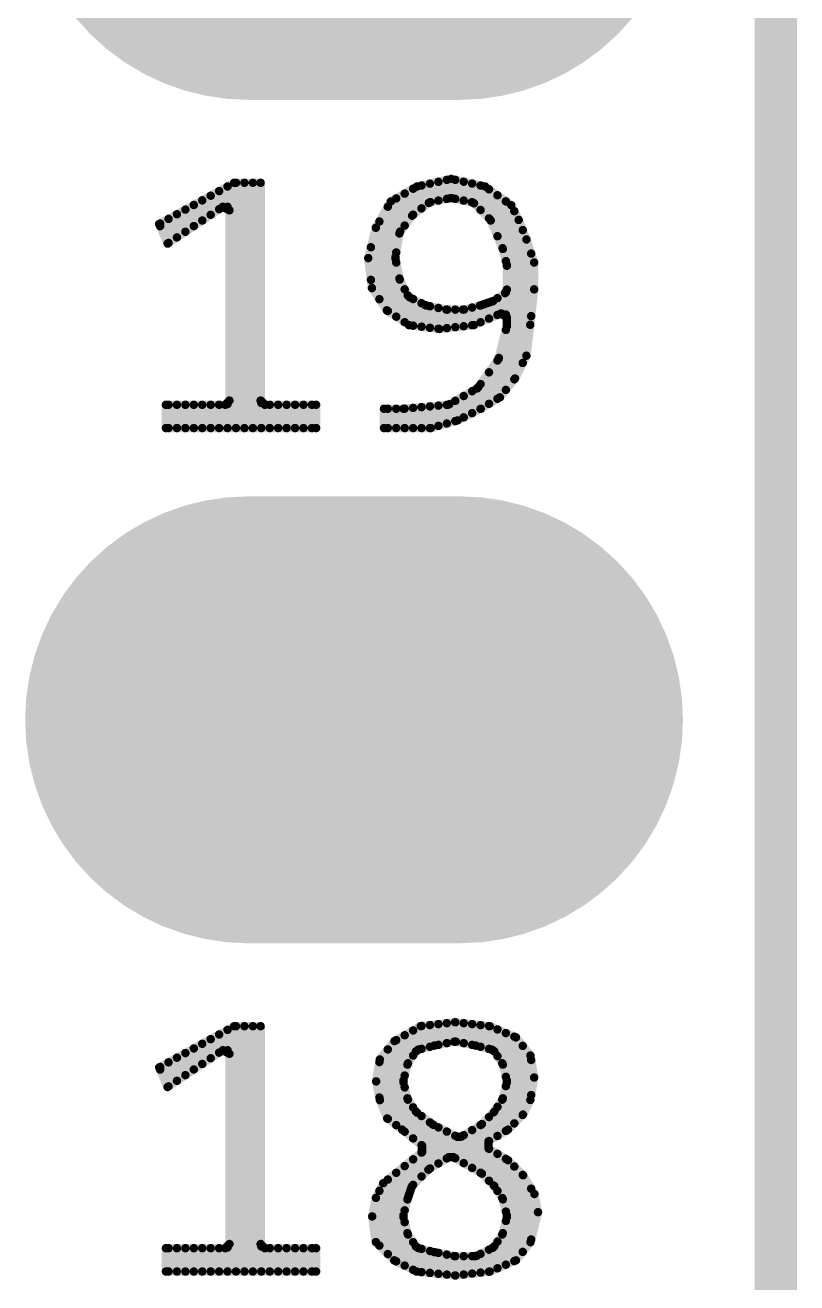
# Model space of a CAD drawing. Extents: x 17.3 to 58.6, y 21.7 to 91.7.
# Drawn here: x 48.539 to 50.863, y 50.069 to 53.857 of the extents above; entities that cross this region are included whole.
import ezdxf

# ---------------------------------------------------------------- set-up
doc = ezdxf.new("R2010")
doc.units = 0
doc.header["$MEASUREMENT"] = 0
doc.layers.get('0').update_dxf_attribs({"linetype": 'CONTINUOUS'})
doc.layers.add('SILKTOP_PHO', color=251, linetype='CONTINUOUS', true_color=0x636466)

# ---------------------------------------------------------------- blocks, each defined once
blk = doc.blocks.new('ROUND_191')
at = {"const_width": 0.0127}
blk.add_lwpolyline([(-0.00635, 0, 1), (0.00635, 0, 1)], format="xyb", close=True, dxfattribs=at)
blk = doc.blocks.new('OBLONG_47')
at = {"const_width": 1.3462}
blk.add_lwpolyline([(0.3175, 0), (-0.3175, 0)], dxfattribs=at)
at = {"const_width": 0.6731}
for points in [[(-0.65405, 0, 1), (0.01905, 0, 1)], [(-0.01905, 0, 1), (0.65405, 0, 1)]]:
    blk.add_lwpolyline(points, format="xyb", close=True, dxfattribs=at)

msp = doc.modelspace()

# ---------------------------------------------------------------- linework, layer by layer
at = {"const_width": 0.127}
msp.add_lwpolyline([(50.8, 25.900126), (50.8, 73.159874)], dxfattribs=at)
at = {"layer": 'SILKTOP_PHO', "color": 251, "true_color": 0x636466}
for points, const_width in [([(50.8, 25.900126), (50.8, 73.159874)], 0.127), ([(49.822354, 53.393848), (49.719484, 53.370988)], 0.0254), ([(49.924462, 53.371242), (49.822354, 53.393848)], 0.0254), ([(49.168812, 53.382164), (48.943006, 53.257958)], 0.0254), ([(49.1236, 53.302662), (49.1236, 53.357272)], 0.0254), ([(49.149, 53.309774), (49.149, 53.371242)], 0.0254), ([(49.248568, 53.382164), (49.168812, 53.382164)], 0.0254), ([(49.1744, 52.643532), (49.1744, 53.382164)], 0.0254), ([(49.1998, 52.643532), (49.1998, 53.382164)], 0.0254), ([(49.2252, 52.643532), (49.2252, 53.382164)], 0.0254), ([(49.248568, 52.726336), (49.248568, 53.382164)], 0.0254), ([(49.719484, 53.370988), (49.640744, 53.32603)], 0.0254), ([(49.7078, 53.286152), (49.7078, 53.364384)], 0.0254), ([(49.7332, 53.305202), (49.7332, 53.374036)], 0.0254), ([(49.7586, 53.32349), (49.7586, 53.379624)], 0.0254), ([(49.784, 53.32857), (49.784, 53.385212)], 0.0254), ([(49.8094, 53.33365), (49.8094, 53.391054)], 0.0254), ([(49.8348, 53.33365), (49.8348, 53.391054)], 0.0254), ([(49.8602, 53.32857), (49.8602, 53.385466)], 0.0254), ([(49.8856, 53.32349), (49.8856, 53.379878)], 0.0254), ([(49.911, 53.300376), (49.911, 53.374036)], 0.0254), ([(50.003456, 53.314854), (49.924462, 53.371242)], 0.0254), ([(49.9364, 53.274976), (49.9364, 53.362606)], 0.0254), ([(49.0728, 53.268626), (49.0728, 53.329332)], 0.0254), ([(49.0982, 53.285644), (49.0982, 53.343302)], 0.0254), ([(49.640744, 53.32603), (49.595532, 53.246782)], 0.0254), ([(49.657, 53.17236), (49.657, 53.335174)], 0.0254), ([(49.6824, 53.253386), (49.6824, 53.349652)], 0.0254), ([(49.707292, 53.285644), (49.755044, 53.321458)], 0.0254), ([(49.755044, 53.321458), (49.760124, 53.323744)], 0.0254), ([(49.760124, 53.323744), (49.819814, 53.335682)], 0.0254), ([(49.819814, 53.335682), (49.824894, 53.335682)], 0.0254), ([(49.824894, 53.335682), (49.884584, 53.323744)], 0.0254), ([(49.884584, 53.323744), (49.891188, 53.320442)], 0.0254), ([(49.891188, 53.320442), (49.93894, 53.272436)], 0.0254), ([(49.9618, 53.221382), (49.9618, 53.344572)], 0.0254), ([(49.9872, 53.146198), (49.9872, 53.326284)], 0.0254), ([(48.968406, 53.19903), (49.134776, 53.310028)], 0.0254), ([(48.9966, 53.217826), (48.9966, 53.287422)], 0.0254), ([(49.022, 53.234844), (49.022, 53.301392)], 0.0254), ([(49.0474, 53.251862), (49.0474, 53.315362)], 0.0254), ([(49.134776, 53.310028), (49.154588, 53.29936)], 0.0254), ([(49.154588, 53.29936), (49.154588, 52.726336)], 0.0254), ([(49.6316, 52.996084), (49.6316, 53.310028)], 0.0254), ([(49.668938, 53.235352), (49.704752, 53.283104)], 0.0254), ([(49.704752, 53.283104), (49.707292, 53.285644)], 0.0254), ([(50.025808, 53.270404), (50.003456, 53.314854)], 0.0254), ([(50.0126, 52.790344), (50.0126, 53.296566)], 0.0254), ([(48.943006, 53.257958), (48.968406, 53.19903)], 0.0254), ([(48.9458, 53.251608), (48.9458, 53.259482)], 0.0254), ([(48.9712, 53.201062), (48.9712, 53.273452)], 0.0254), ([(49.595532, 53.246782), (49.572672, 53.155342)], 0.0254), ([(49.6062, 53.031644), (49.6062, 53.265578)], 0.0254), ([(49.93894, 53.272436), (49.94148, 53.268626)], 0.0254), ([(49.94148, 53.268626), (49.977294, 53.18506)], 0.0254), ([(50.049176, 53.211476), (50.025808, 53.270404)], 0.0254), ([(49.654714, 53.158136), (49.666652, 53.229764)], 0.0254), ([(49.666652, 53.229764), (49.668938, 53.235352)], 0.0254), ([(50.038, 52.83962), (50.038, 53.23967)], 0.0254), ([(50.07229, 53.142134), (50.049176, 53.211476)], 0.0254), ([(49.5808, 53.08981), (49.5808, 53.188108)], 0.0254), ([(49.977294, 53.18506), (49.978056, 53.183028)], 0.0254), ([(49.978056, 53.183028), (49.989994, 53.135276)], 0.0254), ([(50.0634, 52.98059), (50.0634, 53.169058)], 0.0254), ([(49.572672, 53.155342), (49.583848, 53.065172)], 0.0254), ([(49.65446, 53.156104), (49.654714, 53.158136)], 0.0254), ([(49.654714, 53.153564), (49.65446, 53.156104)], 0.0254), ([(49.666652, 53.093874), (49.654714, 53.153564)], 0.0254), ([(49.657, 52.979066), (49.657, 53.142134)], 0.0254), ([(49.989994, 53.135276), (49.990248, 53.132228)], 0.0254), ([(49.990248, 53.132228), (49.990248, 53.0606)], 0.0254), ([(50.07229, 53.061362), (50.07229, 53.142134)], 0.0254), ([(49.667668, 53.090826), (49.666652, 53.093874)], 0.0254), ([(49.691544, 53.043074), (49.667668, 53.090826)], 0.0254), ([(49.583848, 53.065172), (49.628552, 52.998116)], 0.0254), ([(49.6824, 52.962302), (49.6824, 53.061362)], 0.0254), ([(49.990248, 53.0606), (49.98466, 53.049932)], 0.0254), ([(49.9872, 52.985416), (49.9872, 53.052218)], 0.0254), ([(50.060606, 52.954682), (50.07229, 53.061362)], 0.0254), ([(49.697386, 53.037232), (49.691544, 53.043074)], 0.0254), ([(49.745138, 53.013356), (49.697386, 53.037232)], 0.0254), ([(49.7078, 52.951888), (49.7078, 53.032152)], 0.0254), ([(49.7332, 52.94884), (49.7332, 53.019452)], 0.0254), ([(49.748186, 53.01234), (49.745138, 53.013356)], 0.0254), ([(49.945798, 53.024786), (49.909984, 53.012848)], 0.0254), ([(49.911, 52.962302), (49.911, 53.013102)], 0.0254), ([(49.9364, 52.973224), (49.9364, 53.021484)], 0.0254), ([(49.948846, 53.026056), (49.945798, 53.024786)], 0.0254), ([(49.98466, 53.049932), (49.948846, 53.026056)], 0.0254), ([(49.9618, 52.984146), (49.9618, 53.034692)], 0.0254), ([(49.628552, 52.998116), (49.695608, 52.953412)], 0.0254), ([(49.807876, 53.000402), (49.748186, 53.01234)], 0.0254), ([(49.7586, 52.945538), (49.7586, 53.010308)], 0.0254), ([(49.784, 52.94249), (49.784, 53.005228)], 0.0254), ([(49.810416, 53.000148), (49.807876, 53.000402)], 0.0254), ([(49.8094, 52.944522), (49.8094, 53.000148)], 0.0254), ([(49.858168, 53.000148), (49.810416, 53.000148)], 0.0254), ([(49.8348, 52.947316), (49.8348, 53.000148)], 0.0254), ([(49.861216, 53.000402), (49.858168, 53.000148)], 0.0254), ([(49.8602, 52.95011), (49.8602, 53.000402)], 0.0254), ([(49.908968, 53.01234), (49.861216, 53.000402)], 0.0254), ([(49.8856, 52.953158), (49.8856, 53.006498)], 0.0254), ([(49.89068, 52.953666), (49.972722, 52.988718)], 0.0254), ([(49.909984, 53.012848), (49.908968, 53.01234)], 0.0254), ([(49.972722, 52.988718), (49.990248, 52.977034)], 0.0254), ([(49.990248, 52.977034), (49.990248, 52.953158)], 0.0254), ([(49.695608, 52.953412), (49.78654, 52.941982)], 0.0254), ([(49.78654, 52.941982), (49.89068, 52.953666)], 0.0254), ([(49.989994, 52.95011), (49.966118, 52.854606)], 0.0254), ([(49.9872, 52.758594), (49.9872, 52.939188)], 0.0254), ([(49.990248, 52.953158), (49.989994, 52.95011)], 0.0254), ([(50.048922, 52.861464), (50.060606, 52.954682)], 0.0254), ([(50.014632, 52.792884), (50.048922, 52.861464)], 0.0254), ([(49.964086, 52.850288), (49.904396, 52.766722)], 0.0254), ([(49.9618, 52.73167), (49.9618, 52.846986)], 0.0254), ([(49.966118, 52.854606), (49.964086, 52.850288)], 0.0254), ([(49.9364, 52.71643), (49.9364, 52.811426)], 0.0254), ([(49.969166, 52.735988), (50.014632, 52.792884)], 0.0254), ([(49.900332, 52.762912), (49.816766, 52.71516)], 0.0254), ([(49.8856, 52.68849), (49.8856, 52.75453)], 0.0254), ([(49.904396, 52.766722), (49.900332, 52.762912)], 0.0254), ([(49.911, 52.70119), (49.911, 52.775866)], 0.0254), ([(49.141888, 52.713636), (48.963326, 52.713636)], 0.0254), ([(48.963326, 52.713636), (48.963326, 52.643532)], 0.0254), ([(48.9712, 52.643532), (48.9712, 52.713636)], 0.0254), ([(48.9966, 52.643532), (48.9966, 52.713636)], 0.0254), ([(49.022, 52.643532), (49.022, 52.713636)], 0.0254), ([(49.0474, 52.643532), (49.0474, 52.713636)], 0.0254), ([(49.0728, 52.643532), (49.0728, 52.713636)], 0.0254), ([(49.0982, 52.643532), (49.0982, 52.713636)], 0.0254), ([(49.1236, 52.643532), (49.1236, 52.713636)], 0.0254), ([(49.154588, 52.726336), (49.141888, 52.713636)], 0.0254), ([(49.149, 52.643532), (49.149, 52.715922)], 0.0254), ([(49.261268, 52.713636), (49.248568, 52.726336)], 0.0254), ([(49.2506, 52.643532), (49.2506, 52.719224)], 0.0254), ([(49.4157, 52.713636), (49.261268, 52.713636)], 0.0254), ([(49.276, 52.643532), (49.276, 52.713636)], 0.0254), ([(49.3014, 52.643532), (49.3014, 52.713636)], 0.0254), ([(49.3268, 52.643532), (49.3268, 52.713636)], 0.0254), ([(49.3522, 52.643532), (49.3522, 52.713636)], 0.0254), ([(49.3776, 52.643532), (49.3776, 52.713636)], 0.0254), ([(49.403, 52.643532), (49.403, 52.713636)], 0.0254), ([(49.4157, 52.643532), (49.4157, 52.713636)], 0.0254), ([(49.811686, 52.713636), (49.680368, 52.701698)], 0.0254), ([(49.784, 52.650136), (49.784, 52.711096)], 0.0254), ([(49.8094, 52.657248), (49.8094, 52.713382)], 0.0254), ([(49.816766, 52.71516), (49.811686, 52.713636)], 0.0254), ([(49.8348, 52.664614), (49.8348, 52.725574)], 0.0254), ([(49.8602, 52.67579), (49.8602, 52.740052)], 0.0254), ([(49.911762, 52.701698), (49.969166, 52.735988)], 0.0254), ([(49.679098, 52.701698), (49.62017, 52.701698)], 0.0254), ([(49.62017, 52.701698), (49.62017, 52.643532)], 0.0254), ([(49.6316, 52.643532), (49.6316, 52.701698)], 0.0254), ([(49.657, 52.643532), (49.657, 52.701698)], 0.0254), ([(49.680368, 52.701698), (49.679098, 52.701698)], 0.0254), ([(49.6824, 52.643532), (49.6824, 52.701952)], 0.0254), ([(49.7078, 52.643532), (49.7078, 52.704238)], 0.0254), ([(49.7332, 52.643532), (49.7332, 52.706524)], 0.0254), ([(49.7586, 52.643532), (49.7586, 52.70881)], 0.0254), ([(49.841658, 52.666646), (49.911762, 52.701698)], 0.0254), ([(48.963326, 52.643532), (49.4157, 52.643532)], 0.0254), ([(49.62017, 52.643532), (49.760886, 52.643532)], 0.0254), ([(49.760886, 52.643532), (49.841658, 52.666646)], 0.0254), ([(49.834292, 50.854102), (49.730914, 50.842672)], 0.0254), ([(49.938432, 50.842418), (49.834292, 50.854102)], 0.0254), ([(49.8348, 50.795936), (49.8348, 50.854102)], 0.0254), ([(49.168812, 50.842164), (48.943006, 50.717958)], 0.0254), ([(49.1236, 50.762662), (49.1236, 50.817272)], 0.0254), ([(49.149, 50.769774), (49.149, 50.831242)], 0.0254), ([(49.248568, 50.842164), (49.168812, 50.842164)], 0.0254), ([(49.1744, 50.103532), (49.1744, 50.842164)], 0.0254), ([(49.1998, 50.103532), (49.1998, 50.842164)], 0.0254), ([(49.2252, 50.103532), (49.2252, 50.842164)], 0.0254), ([(49.248568, 50.186336), (49.248568, 50.842164)], 0.0254), ([(49.730914, 50.842672), (49.651666, 50.79746)], 0.0254), ([(49.7078, 50.753772), (49.7078, 50.829464)], 0.0254), ([(49.7332, 50.774092), (49.7332, 50.842926)], 0.0254), ([(49.7586, 50.780442), (49.7586, 50.84572)], 0.0254), ([(49.784, 50.786284), (49.784, 50.848514)], 0.0254), ([(49.8094, 50.791364), (49.8094, 50.851308)], 0.0254), ([(49.8602, 50.79111), (49.8602, 50.851308)], 0.0254), ([(49.8856, 50.78603), (49.8856, 50.848514)], 0.0254), ([(49.911, 50.780188), (49.911, 50.845466)], 0.0254), ([(49.9364, 50.773838), (49.9364, 50.842672)], 0.0254), ([(50.017426, 50.808636), (49.938432, 50.842418)], 0.0254), ([(49.9618, 50.752248), (49.9618, 50.832512)], 0.0254), ([(49.9872, 50.689764), (49.9872, 50.82159)], 0.0254), ([(49.0728, 50.728626), (49.0728, 50.789332)], 0.0254), ([(49.0982, 50.745644), (49.0982, 50.803302)], 0.0254), ([(49.651666, 50.79746), (49.60747, 50.742088)], 0.0254), ([(49.657, 50.544222), (49.657, 50.800254)], 0.0254), ([(49.6824, 50.693574), (49.6824, 50.814986)], 0.0254), ([(49.723802, 50.771806), (49.771554, 50.783744)], 0.0254), ([(49.771554, 50.783744), (49.772062, 50.783744)], 0.0254), ([(49.772062, 50.783744), (49.831752, 50.795682)], 0.0254), ([(49.831752, 50.795682), (49.836832, 50.795682)], 0.0254), ([(49.836832, 50.795682), (49.896522, 50.783744)], 0.0254), ([(49.896522, 50.783744), (49.89703, 50.783744)], 0.0254), ([(49.89703, 50.783744), (49.944782, 50.771806)], 0.0254), ([(50.0126, 50.549556), (50.0126, 50.810668)], 0.0254), ([(50.061114, 50.754026), (50.017426, 50.808636)], 0.0254), ([(50.038, 50.574956), (50.038, 50.782982)], 0.0254), ([(48.968406, 50.65903), (49.134776, 50.770028)], 0.0254), ([(48.9966, 50.677826), (48.9966, 50.747422)], 0.0254), ([(49.022, 50.694844), (49.022, 50.761392)], 0.0254), ([(49.0474, 50.711862), (49.0474, 50.775362)], 0.0254), ([(49.134776, 50.770028), (49.154588, 50.75936)], 0.0254), ([(49.154588, 50.75936), (49.154588, 50.186336)], 0.0254), ([(49.60747, 50.742088), (49.596548, 50.676048)], 0.0254), ([(49.6316, 50.563272), (49.6316, 50.772314)], 0.0254), ([(49.692306, 50.730658), (49.716182, 50.766472)], 0.0254), ([(49.716182, 50.766472), (49.723802, 50.771806)], 0.0254), ([(49.944782, 50.771806), (49.952402, 50.766472)], 0.0254), ([(49.952402, 50.766472), (49.976278, 50.730658)], 0.0254), ([(50.07229, 50.687732), (50.061114, 50.754026)], 0.0254), ([(50.0634, 50.6349), (50.0634, 50.740564)], 0.0254), ([(48.943006, 50.717958), (48.968406, 50.65903)], 0.0254), ([(48.9458, 50.711608), (48.9458, 50.719482)], 0.0254), ([(48.9712, 50.661062), (48.9712, 50.733452)], 0.0254), ([(49.6062, 50.627534), (49.6062, 50.734214)], 0.0254), ([(49.678844, 50.678842), (49.690782, 50.726594)], 0.0254), ([(49.690782, 50.726594), (49.692306, 50.730658)], 0.0254), ([(49.976278, 50.730658), (49.978056, 50.726594)], 0.0254), ([(49.978056, 50.726594), (49.989994, 50.678842)], 0.0254), ([(49.596548, 50.676048), (49.607724, 50.61966)], 0.0254), ([(49.678844, 50.672746), (49.678844, 50.678842)], 0.0254), ([(49.690782, 50.624994), (49.678844, 50.672746)], 0.0254), ([(49.989994, 50.672746), (49.978056, 50.624994)], 0.0254), ([(49.989994, 50.678842), (49.989994, 50.672746)], 0.0254), ([(50.06086, 50.620168), (50.07229, 50.687732)], 0.0254), ([(49.6824, 50.524664), (49.6824, 50.658014)], 0.0254), ([(49.9872, 50.52695), (49.9872, 50.661824)], 0.0254), ([(49.607724, 50.61966), (49.629822, 50.564542)], 0.0254), ([(49.692306, 50.62093), (49.690782, 50.624994)], 0.0254), ([(49.716182, 50.585116), (49.692306, 50.62093)], 0.0254), ([(49.7078, 50.504344), (49.7078, 50.597816)], 0.0254), ([(49.976278, 50.62093), (49.952402, 50.585116)], 0.0254), ([(49.9618, 50.51171), (49.9618, 50.59934)], 0.0254), ([(49.978056, 50.624994), (49.976278, 50.62093)], 0.0254), ([(50.038762, 50.575972), (50.06086, 50.620168)], 0.0254), ([(49.629822, 50.564542), (49.67478, 50.53076)], 0.0254), ([(49.71923, 50.582068), (49.716182, 50.585116)], 0.0254), ([(49.766982, 50.546254), (49.71923, 50.582068)], 0.0254), ([(49.7332, 50.484024), (49.7332, 50.571654)], 0.0254), ([(49.7586, 50.413666), (49.7586, 50.552604)], 0.0254), ([(49.950878, 50.583338), (49.915064, 50.547524)], 0.0254), ([(49.9364, 50.49647), (49.9364, 50.56886)], 0.0254), ([(49.952402, 50.585116), (49.950878, 50.583338)], 0.0254), ([(49.99355, 50.53076), (50.038762, 50.575972)], 0.0254), ([(49.67478, 50.53076), (49.675034, 50.530506)], 0.0254), ([(49.675034, 50.530506), (49.734724, 50.482754)], 0.0254), ([(49.769014, 50.544984), (49.766982, 50.546254)], 0.0254), ([(49.840642, 50.50917), (49.769014, 50.544984)], 0.0254), ([(49.784, 50.428906), (49.784, 50.537618)], 0.0254), ([(49.8094, 50.444146), (49.8094, 50.524918)], 0.0254), ([(49.912524, 50.545492), (49.852834, 50.509678)], 0.0254), ([(49.8602, 50.429922), (49.8602, 50.51425)], 0.0254), ([(49.8856, 50.415444), (49.8856, 50.52949)], 0.0254), ([(49.911, 50.400966), (49.911, 50.54473)], 0.0254), ([(49.915064, 50.547524), (49.912524, 50.545492)], 0.0254), ([(49.93513, 50.495708), (49.99355, 50.53076)], 0.0254), ([(49.734724, 50.482754), (49.734724, 50.462942)], 0.0254), ([(49.8348, 50.444654), (49.8348, 50.512218)], 0.0254), ([(49.852834, 50.509678), (49.840642, 50.50917)], 0.0254), ([(49.93513, 50.473864), (49.93513, 50.495708)], 0.0254), ([(49.734724, 50.462942), (49.61763, 50.369216)], 0.0254), ([(49.7078, 50.36439), (49.7078, 50.441352)], 0.0254), ([(49.7332, 50.38979), (49.7332, 50.461672)], 0.0254), ([(49.75606, 50.412142), (49.81575, 50.447956)], 0.0254), ([(49.81575, 50.447956), (49.828704, 50.447956)], 0.0254), ([(49.828704, 50.447956), (49.91227, 50.400204)], 0.0254), ([(49.99355, 50.438812), (49.93513, 50.473864)], 0.0254), ([(49.9364, 50.376836), (49.9364, 50.473102)], 0.0254), ([(49.9618, 50.346356), (49.9618, 50.457862)], 0.0254), ([(49.9872, 50.283872), (49.9872, 50.442622)], 0.0254), ([(50.03927, 50.393346), (49.99355, 50.438812)], 0.0254), ([(49.657, 50.134012), (49.657, 50.400712)], 0.0254), ([(49.6824, 50.287682), (49.6824, 50.421032)], 0.0254), ([(49.706022, 50.362358), (49.753774, 50.41011)], 0.0254), ([(49.753774, 50.41011), (49.75606, 50.412142)], 0.0254), ([(49.91227, 50.400204), (49.915064, 50.398172)], 0.0254), ([(50.0126, 50.135028), (50.0126, 50.419762)], 0.0254), ([(49.61763, 50.369216), (49.595786, 50.325274)], 0.0254), ([(49.6316, 50.15611), (49.6316, 50.380392)], 0.0254), ([(49.702974, 50.357532), (49.706022, 50.362358)], 0.0254), ([(49.915064, 50.398172), (49.950878, 50.362358)], 0.0254), ([(49.950878, 50.362358), (49.952402, 50.36058)], 0.0254), ([(50.038, 50.162714), (50.038, 50.394362)], 0.0254), ([(50.073052, 50.336958), (50.03927, 50.393346)], 0.0254), ([(49.595786, 50.325274), (49.58461, 50.269394)], 0.0254), ([(49.6062, 50.18151), (49.6062, 50.346356)], 0.0254), ([(49.691036, 50.321718), (49.702974, 50.357532)], 0.0254), ([(49.952402, 50.36058), (49.976278, 50.324766)], 0.0254), ([(49.976278, 50.324766), (49.978056, 50.320702)], 0.0254), ([(50.0634, 50.199798), (50.0634, 50.35296)], 0.0254), ([(50.083974, 50.282094), (50.073052, 50.336958)], 0.0254), ([(49.678844, 50.27295), (49.690782, 50.320702)], 0.0254), ([(49.690782, 50.320702), (49.691036, 50.321718)], 0.0254), ([(49.978056, 50.320702), (49.989994, 50.27295)], 0.0254), ([(49.58461, 50.269394), (49.595532, 50.192178)], 0.0254), ([(49.678844, 50.266854), (49.678844, 50.27295)], 0.0254), ([(49.690782, 50.219102), (49.678844, 50.266854)], 0.0254), ([(49.6824, 50.121312), (49.6824, 50.252122)], 0.0254), ([(49.989994, 50.266854), (49.978056, 50.219102)], 0.0254), ([(49.9872, 50.124106), (49.9872, 50.255932)], 0.0254), ([(49.989994, 50.27295), (49.989994, 50.266854)], 0.0254), ([(50.061368, 50.191924), (50.083974, 50.282094)], 0.0254), ([(49.692306, 50.215038), (49.690782, 50.219102)], 0.0254), ([(49.716182, 50.179224), (49.692306, 50.215038)], 0.0254), ([(49.976278, 50.215038), (49.952402, 50.179224)], 0.0254), ([(49.978056, 50.219102), (49.976278, 50.215038)], 0.0254), ([(49.141888, 50.173636), (48.963326, 50.173636)], 0.0254), ([(48.963326, 50.173636), (48.963326, 50.103532)], 0.0254), ([(48.9712, 50.103532), (48.9712, 50.173636)], 0.0254), ([(48.9966, 50.103532), (48.9966, 50.173636)], 0.0254), ([(49.022, 50.103532), (49.022, 50.173636)], 0.0254), ([(49.0474, 50.103532), (49.0474, 50.173636)], 0.0254), ([(49.0728, 50.103532), (49.0728, 50.173636)], 0.0254), ([(49.0982, 50.103532), (49.0982, 50.173636)], 0.0254), ([(49.1236, 50.103532), (49.1236, 50.173636)], 0.0254), ([(49.154588, 50.186336), (49.141888, 50.173636)], 0.0254), ([(49.149, 50.103532), (49.149, 50.175922)], 0.0254), ([(49.261268, 50.173636), (49.248568, 50.186336)], 0.0254), ([(49.2506, 50.103532), (49.2506, 50.179224)], 0.0254), ([(49.4157, 50.173636), (49.261268, 50.173636)], 0.0254), ([(49.276, 50.103532), (49.276, 50.173636)], 0.0254), ([(49.3014, 50.103532), (49.3014, 50.173636)], 0.0254), ([(49.3268, 50.103532), (49.3268, 50.173636)], 0.0254), ([(49.3522, 50.103532), (49.3522, 50.173636)], 0.0254), ([(49.3776, 50.103532), (49.3776, 50.173636)], 0.0254), ([(49.403, 50.103532), (49.403, 50.173636)], 0.0254), ([(49.4157, 50.103532), (49.4157, 50.173636)], 0.0254), ([(49.595532, 50.192178), (49.650904, 50.13706)], 0.0254), ([(49.7078, 50.108612), (49.7078, 50.191924)], 0.0254), ([(49.723802, 50.17389), (49.716182, 50.179224)], 0.0254), ([(49.771554, 50.161952), (49.723802, 50.17389)], 0.0254), ([(49.947576, 50.174906), (49.899824, 50.15103)], 0.0254), ([(49.952402, 50.179224), (49.947576, 50.174906)], 0.0254), ([(49.9618, 50.113184), (49.9618, 50.193448)], 0.0254), ([(50.017426, 50.13706), (50.061368, 50.191924)], 0.0254), ([(49.650904, 50.13706), (49.718468, 50.103278)], 0.0254), ([(49.7332, 50.101754), (49.7332, 50.171604)], 0.0254), ([(49.7586, 50.099214), (49.7586, 50.165254)], 0.0254), ([(49.772062, 50.161952), (49.771554, 50.161952)], 0.0254), ([(49.831752, 50.150014), (49.772062, 50.161952)], 0.0254), ([(49.784, 50.096674), (49.784, 50.159412)], 0.0254), ([(49.8094, 50.094134), (49.8094, 50.154332)], 0.0254), ([(49.834292, 50.14976), (49.831752, 50.150014)], 0.0254), ([(49.893982, 50.14976), (49.834292, 50.14976)], 0.0254), ([(49.8348, 50.091594), (49.8348, 50.14976)], 0.0254), ([(49.8602, 50.094388), (49.8602, 50.14976)], 0.0254), ([(49.8856, 50.097182), (49.8856, 50.14976)], 0.0254), ([(49.899824, 50.15103), (49.893982, 50.14976)], 0.0254), ([(49.911, 50.10023), (49.911, 50.156618)], 0.0254), ([(49.9364, 50.103024), (49.9364, 50.169318)], 0.0254), ([(49.938432, 50.103278), (50.017426, 50.13706)], 0.0254), ([(48.963326, 50.103532), (49.4157, 50.103532)], 0.0254), ([(49.718468, 50.103278), (49.834292, 50.091594)], 0.0254), ([(49.834292, 50.091594), (49.938432, 50.103278)], 0.0254)]:
    msp.add_lwpolyline(points, dxfattribs=dict(at, const_width=const_width))

# ---------------------------------------------------------------- block references
for p in [(49.53, 54.304946), (49.53, 51.764946)]:
    msp.add_blockref('OBLONG_47', p)
for p in [(49.822354, 53.393848), (49.1236, 53.357272), (49.149, 53.371242), (49.168812, 53.382164), (49.1744, 53.382164), (49.1998, 53.382164), (49.2252, 53.382164), (49.248568, 53.382164), (49.7078, 53.364384), (49.719484, 53.370988), (49.7332, 53.374036), (49.7586, 53.379624), (49.784, 53.385212), (49.8094, 53.391054), (49.8348, 53.391054), (49.8602, 53.385466), (49.8856, 53.379878), (49.911, 53.374036), (49.924462, 53.371242), (49.9364, 53.362606), (49.0728, 53.329332), (49.0982, 53.343302), (49.640744, 53.32603), (49.657, 53.335174), (49.6824, 53.349652), (49.755044, 53.321458), (49.7586, 53.32349), (49.760124, 53.323744), (49.784, 53.32857), (49.8094, 53.33365), (49.819814, 53.335682), (49.824894, 53.335682), (49.8348, 53.33365), (49.8602, 53.32857), (49.884584, 53.323744), (49.8856, 53.32349), (49.891188, 53.320442), (49.9618, 53.344572), (49.9872, 53.326284), (48.9966, 53.287422), (49.022, 53.301392), (49.0474, 53.315362), (49.0982, 53.285644), (49.1236, 53.302662), (49.134776, 53.310028), (49.149, 53.309774), (49.154588, 53.29936), (49.6316, 53.310028), (49.704752, 53.283104), (49.707292, 53.285644), (49.7078, 53.286152), (49.7332, 53.305202), (49.911, 53.300376), (50.003456, 53.314854), (50.0126, 53.296566), (48.943006, 53.257958), (48.9458, 53.259482), (48.9458, 53.251608), (48.9712, 53.273452), (49.0474, 53.251862), (49.0728, 53.268626), (49.595532, 53.246782), (49.6062, 53.265578), (49.6824, 53.253386), (49.9364, 53.274976), (49.93894, 53.272436), (49.94148, 53.268626), (50.025808, 53.270404), (48.9966, 53.217826), (49.022, 53.234844), (49.666652, 53.229764), (49.668938, 53.235352), (49.9618, 53.221382), (50.038, 53.23967), (50.049176, 53.211476), (48.968406, 53.19903), (48.9712, 53.201062), (49.5808, 53.188108), (49.657, 53.17236), (49.977294, 53.18506), (49.978056, 53.183028), (50.0634, 53.169058), (49.572672, 53.155342), (49.65446, 53.156104), (49.654714, 53.158136), (49.654714, 53.153564), (49.657, 53.142134), (49.9872, 53.146198), (49.989994, 53.135276), (49.990248, 53.132228), (49.990248, 53.132228), (50.07229, 53.142134), (50.07229, 53.142134), (49.5808, 53.08981), (49.666652, 53.093874), (49.667668, 53.090826), (49.583848, 53.065172), (49.6824, 53.061362), (49.9872, 53.052218), (49.990248, 53.0606), (50.07229, 53.061362), (49.6062, 53.031644), (49.691544, 53.043074), (49.697386, 53.037232), (49.7078, 53.032152), (49.7332, 53.019452), (49.745138, 53.013356), (49.911, 53.013102), (49.9364, 53.021484), (49.945798, 53.024786), (49.948846, 53.026056), (49.9618, 53.034692), (49.98466, 53.049932), (49.628552, 52.998116), (49.6316, 52.996084), (49.657, 52.979066), (49.748186, 53.01234), (49.7586, 53.010308), (49.784, 53.005228), (49.807876, 53.000402), (49.8094, 53.000148), (49.810416, 53.000148), (49.8348, 53.000148), (49.858168, 53.000148), (49.8602, 53.000402), (49.861216, 53.000402), (49.8856, 53.006498), (49.908968, 53.01234), (49.909984, 53.012848), (49.9618, 52.984146), (49.972722, 52.988718), (49.9872, 52.985416), (49.990248, 52.977034), (50.0634, 52.98059), (49.6824, 52.962302), (49.695608, 52.953412), (49.7078, 52.951888), (49.7332, 52.94884), (49.7586, 52.945538), (49.784, 52.94249), (49.78654, 52.941982), (49.8094, 52.944522), (49.8348, 52.947316), (49.8602, 52.95011), (49.8856, 52.953158), (49.89068, 52.953666), (49.911, 52.962302), (49.9364, 52.973224), (49.9872, 52.939188), (49.989994, 52.95011), (49.990248, 52.953158), (50.060606, 52.954682), (50.048922, 52.861464), (49.9618, 52.846986), (49.964086, 52.850288), (49.966118, 52.854606), (50.038, 52.83962), (49.9364, 52.811426), (50.0126, 52.790344), (50.014632, 52.792884), (49.8856, 52.75453), (49.900332, 52.762912), (49.904396, 52.766722), (49.911, 52.775866), (49.9872, 52.758594), (48.963326, 52.713636), (48.9712, 52.713636), (48.9966, 52.713636), (49.022, 52.713636), (49.0474, 52.713636), (49.0728, 52.713636), (49.0982, 52.713636), (49.1236, 52.713636), (49.141888, 52.713636), (49.149, 52.715922), (49.154588, 52.726336), (49.248568, 52.726336), (49.2506, 52.719224), (49.261268, 52.713636), (49.276, 52.713636), (49.3014, 52.713636), (49.3268, 52.713636), (49.3522, 52.713636), (49.3776, 52.713636), (49.403, 52.713636), (49.4157, 52.713636), (49.4157, 52.713636), (49.784, 52.711096), (49.8094, 52.713382), (49.811686, 52.713636), (49.816766, 52.71516), (49.8348, 52.725574), (49.8602, 52.740052), (49.9364, 52.71643), (49.9618, 52.73167), (49.969166, 52.735988), (49.62017, 52.701698), (49.6316, 52.701698), (49.657, 52.701698), (49.679098, 52.701698), (49.680368, 52.701698), (49.6824, 52.701952), (49.7078, 52.704238), (49.7332, 52.706524), (49.7586, 52.70881), (49.8602, 52.67579), (49.8856, 52.68849), (49.911, 52.70119), (49.911762, 52.701698), (48.963326, 52.643532), (48.9712, 52.643532), (48.9966, 52.643532), (49.022, 52.643532), (49.0474, 52.643532), (49.0728, 52.643532), (49.0982, 52.643532), (49.1236, 52.643532), (49.149, 52.643532), (49.1744, 52.643532), (49.1998, 52.643532), (49.2252, 52.643532), (49.2506, 52.643532), (49.276, 52.643532), (49.3014, 52.643532), (49.3268, 52.643532), (49.3522, 52.643532), (49.3776, 52.643532), (49.403, 52.643532), (49.4157, 52.643532), (49.62017, 52.643532), (49.6316, 52.643532), (49.657, 52.643532), (49.6824, 52.643532), (49.7078, 52.643532), (49.7332, 52.643532), (49.7586, 52.643532), (49.760886, 52.643532), (49.784, 52.650136), (49.8094, 52.657248), (49.8348, 52.664614), (49.841658, 52.666646), (49.841658, 52.666646), (49.834292, 50.854102), (49.8348, 50.854102), (49.1236, 50.817272), (49.149, 50.831242), (49.168812, 50.842164), (49.1744, 50.842164), (49.1998, 50.842164), (49.2252, 50.842164), (49.248568, 50.842164), (49.7078, 50.829464), (49.730914, 50.842672), (49.7332, 50.842926), (49.7586, 50.84572), (49.784, 50.848514), (49.8094, 50.851308), (49.8602, 50.851308), (49.8856, 50.848514), (49.911, 50.845466), (49.9364, 50.842672), (49.938432, 50.842418), (49.9618, 50.832512), (49.9872, 50.82159), (49.0728, 50.789332), (49.0982, 50.803302), (49.651666, 50.79746), (49.657, 50.800254), (49.6824, 50.814986), (49.7586, 50.780442), (49.771554, 50.783744), (49.772062, 50.783744), (49.784, 50.786284), (49.8094, 50.791364), (49.831752, 50.795682), (49.8348, 50.795936), (49.836832, 50.795682), (49.8602, 50.79111), (49.8856, 50.78603), (49.896522, 50.783744), (49.89703, 50.783744), (49.911, 50.780188), (50.0126, 50.810668), (50.017426, 50.808636), (50.038, 50.782982), (48.9966, 50.747422), (49.022, 50.761392), (49.0474, 50.775362), (49.0982, 50.745644), (49.1236, 50.762662), (49.134776, 50.770028), (49.149, 50.769774), (49.154588, 50.75936), (49.60747, 50.742088), (49.6316, 50.772314), (49.7078, 50.753772), (49.716182, 50.766472), (49.723802, 50.771806), (49.7332, 50.774092), (49.9364, 50.773838), (49.944782, 50.771806), (49.952402, 50.766472), (49.9618, 50.752248), (50.061114, 50.754026), (50.0634, 50.740564), (48.943006, 50.717958), (48.9458, 50.719482), (48.9458, 50.711608), (48.9712, 50.733452), (49.0474, 50.711862), (49.0728, 50.728626), (49.6062, 50.734214), (49.690782, 50.726594), (49.692306, 50.730658), (49.976278, 50.730658), (49.978056, 50.726594), (48.9966, 50.677826), (49.022, 50.694844), (49.596548, 50.676048), (49.678844, 50.678842), (49.678844, 50.672746), (49.6824, 50.693574), (49.9872, 50.689764), (49.989994, 50.678842), (49.989994, 50.672746), (49.989994, 50.672746), (50.07229, 50.687732), (48.968406, 50.65903), (48.9712, 50.661062), (49.6062, 50.627534), (49.6824, 50.658014), (49.9872, 50.661824), (50.0634, 50.6349), (49.607724, 50.61966), (49.690782, 50.624994), (49.692306, 50.62093), (49.7078, 50.597816), (49.9618, 50.59934), (49.976278, 50.62093), (49.978056, 50.624994), (50.06086, 50.620168), (49.629822, 50.564542), (49.6316, 50.563272), (49.716182, 50.585116), (49.71923, 50.582068), (49.7332, 50.571654), (49.7586, 50.552604), (49.9364, 50.56886), (49.950878, 50.583338), (49.952402, 50.585116), (50.038, 50.574956), (50.038762, 50.575972), (49.657, 50.544222), (49.67478, 50.53076), (49.675034, 50.530506), (49.6824, 50.524664), (49.766982, 50.546254), (49.769014, 50.544984), (49.784, 50.537618), (49.8094, 50.524918), (49.8602, 50.51425), (49.8856, 50.52949), (49.911, 50.54473), (49.912524, 50.545492), (49.915064, 50.547524), (49.9872, 50.52695), (49.99355, 50.53076), (50.0126, 50.549556), (49.7078, 50.504344), (49.7332, 50.484024), (49.734724, 50.482754), (49.8348, 50.512218), (49.840642, 50.50917), (49.852834, 50.509678), (49.93513, 50.495708), (49.9364, 50.49647), (49.9618, 50.51171), (49.7078, 50.441352), (49.7332, 50.461672), (49.734724, 50.462942), (49.8094, 50.444146), (49.81575, 50.447956), (49.828704, 50.447956), (49.8348, 50.444654), (49.93513, 50.473864), (49.9364, 50.473102), (49.9618, 50.457862), (49.9872, 50.442622), (49.99355, 50.438812), (49.657, 50.400712), (49.6824, 50.421032), (49.753774, 50.41011), (49.75606, 50.412142), (49.7586, 50.413666), (49.784, 50.428906), (49.8602, 50.429922), (49.8856, 50.415444), (49.911, 50.400966), (49.91227, 50.400204), (50.0126, 50.419762), (49.61763, 50.369216), (49.6316, 50.380392), (49.706022, 50.362358), (49.7078, 50.36439), (49.7332, 50.38979), (49.915064, 50.398172), (49.9364, 50.376836), (49.950878, 50.362358), (50.038, 50.394362), (50.03927, 50.393346), (49.595786, 50.325274), (49.6062, 50.346356), (49.702974, 50.357532), (49.952402, 50.36058), (49.9618, 50.346356), (49.976278, 50.324766), (50.0634, 50.35296), (50.073052, 50.336958), (49.6824, 50.287682), (49.690782, 50.320702), (49.691036, 50.321718), (49.978056, 50.320702), (49.58461, 50.269394), (49.678844, 50.27295), (49.678844, 50.266854), (49.6824, 50.252122), (49.9872, 50.283872), (49.9872, 50.255932), (49.989994, 50.27295), (49.989994, 50.266854), (49.989994, 50.266854), (50.083974, 50.282094), (50.083974, 50.282094), (49.690782, 50.219102), (49.692306, 50.215038), (49.976278, 50.215038), (49.978056, 50.219102), (48.963326, 50.173636), (48.9712, 50.173636), (48.9966, 50.173636), (49.022, 50.173636), (49.0474, 50.173636), (49.0728, 50.173636), (49.0982, 50.173636), (49.1236, 50.173636), (49.141888, 50.173636), (49.149, 50.175922), (49.154588, 50.186336), (49.248568, 50.186336), (49.2506, 50.179224), (49.261268, 50.173636), (49.276, 50.173636), (49.3014, 50.173636), (49.3268, 50.173636), (49.3522, 50.173636), (49.3776, 50.173636), (49.403, 50.173636), (49.4157, 50.173636), (49.4157, 50.173636), (49.595532, 50.192178), (49.6062, 50.18151), (49.7078, 50.191924), (49.716182, 50.179224), (49.723802, 50.17389), (49.947576, 50.174906), (49.952402, 50.179224), (49.9618, 50.193448), (50.061368, 50.191924), (50.0634, 50.199798), (49.6316, 50.15611), (49.650904, 50.13706), (49.7332, 50.171604), (49.7586, 50.165254), (49.771554, 50.161952), (49.772062, 50.161952), (49.784, 50.159412), (49.8094, 50.154332), (49.831752, 50.150014), (49.834292, 50.14976), (49.8348, 50.14976), (49.8602, 50.14976), (49.8856, 50.14976), (49.893982, 50.14976), (49.899824, 50.15103), (49.911, 50.156618), (49.9364, 50.169318), (50.0126, 50.135028), (50.017426, 50.13706), (50.038, 50.162714), (48.963326, 50.103532), (48.9712, 50.103532), (48.9966, 50.103532), (49.022, 50.103532), (49.0474, 50.103532), (49.0728, 50.103532), (49.0982, 50.103532), (49.1236, 50.103532), (49.149, 50.103532), (49.1744, 50.103532), (49.1998, 50.103532), (49.2252, 50.103532), (49.2506, 50.103532), (49.276, 50.103532), (49.3014, 50.103532), (49.3268, 50.103532), (49.3522, 50.103532), (49.3776, 50.103532), (49.403, 50.103532), (49.4157, 50.103532), (49.657, 50.134012), (49.6824, 50.121312), (49.7078, 50.108612), (49.718468, 50.103278), (49.7332, 50.101754), (49.7586, 50.099214), (49.784, 50.096674), (49.8856, 50.097182), (49.911, 50.10023), (49.9364, 50.103024), (49.938432, 50.103278), (49.9618, 50.113184), (49.9872, 50.124106), (49.8094, 50.094134), (49.834292, 50.091594), (49.8348, 50.091594), (49.8602, 50.094388)]:
    msp.add_blockref('ROUND_191', p, dxfattribs=at)

doc.saveas('drawing.dxf')
